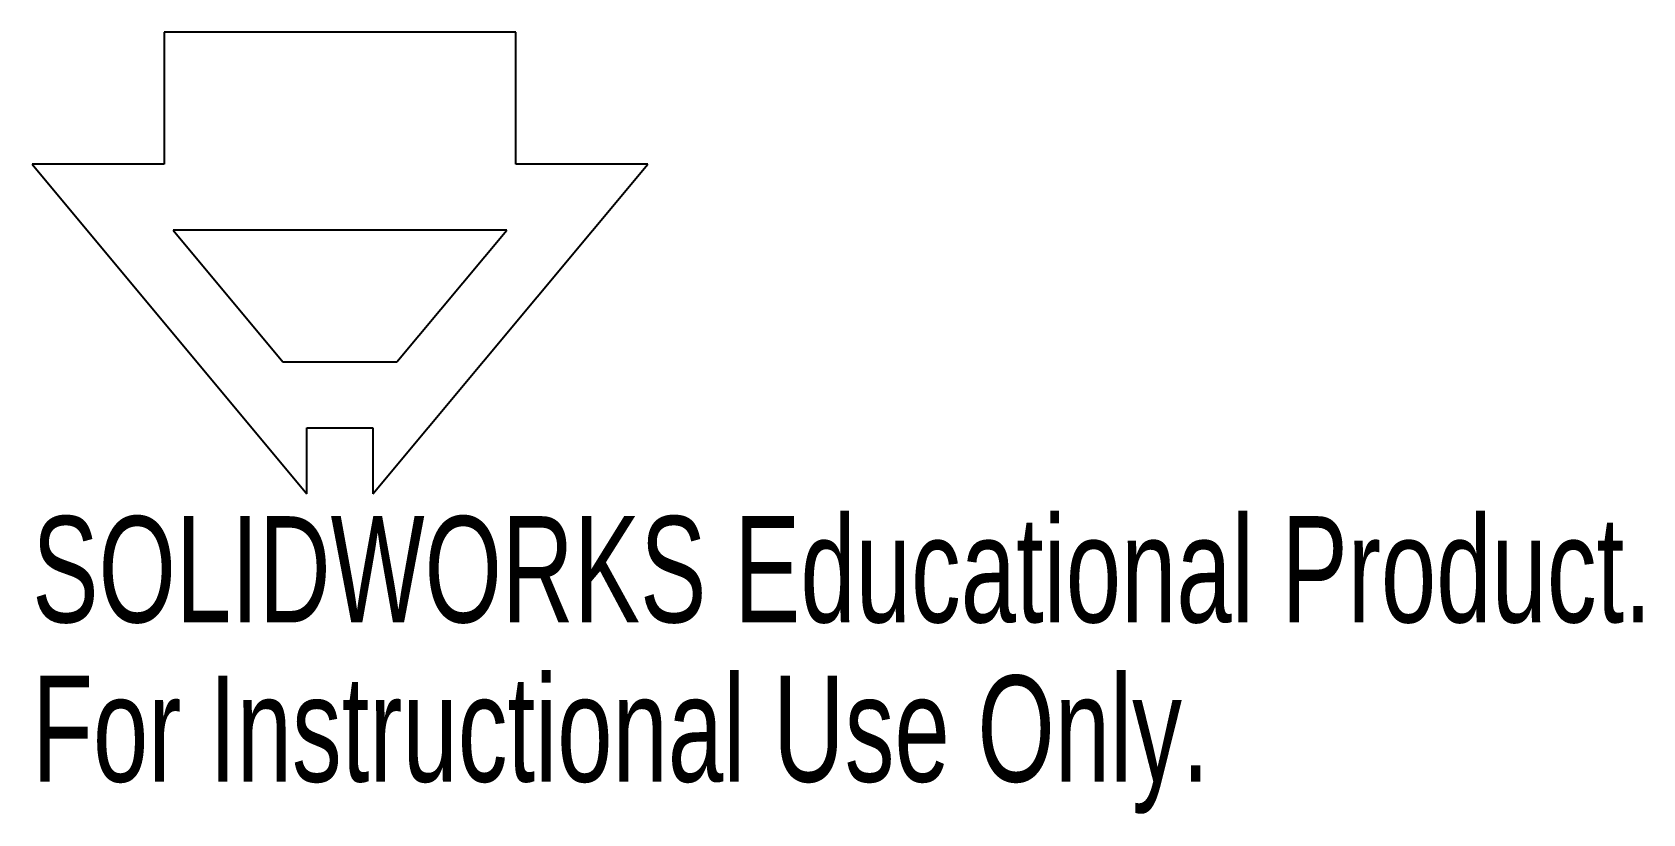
# Model space of a CAD drawing. Header units: millimetres. Extents: x -5.9 to 67.3, y -26.5 to 9.
import ezdxf

# ---------------------------------------------------------------- set-up
doc = ezdxf.new("R2010")
doc.units = ezdxf.units.MM
doc.styles.add('SLDTEXTSTYLE0', font='TXT', dxfattribs={"width": 0.7})

msp = doc.modelspace()

# ---------------------------------------------------------------- linework, layer by layer
at = {"color": 7, "linetype": 'Continuous', "lineweight": 25}
for p, q in [((16.079, 9.029), (0.079, 9.029)), ((0.079, 9.029), (0.079, 3.029)), ((16.079, 3.029), (16.079, 9.029)), ((0.079, 3.029), (-5.921, 3.029)), ((-5.921, 3.029), (6.579, -11.971)), ((9.579, -11.971), (22.079, 3.029)), ((22.079, 3.029), (16.079, 3.029)), ((0.485, 0.029), (5.485, -5.971)), ((15.674, 0.029), (0.485, 0.029)), ((10.674, -5.971), (15.674, 0.029)), ((5.485, -5.971), (10.674, -5.971)), ((6.579, -11.971), (6.579, -8.971)), ((6.579, -8.971), (9.579, -8.971)), ((9.579, -8.971), (9.579, -11.971))]:
    msp.add_line(p, q, dxfattribs=at)

# ---------------------------------------------------------------- texts
at = {"color": 7, "linetype": 'Continuous', "char_height": 4.83362, "attachment_point": 1, "style": 'SLDTEXTSTYLE0'}
for s, insert in [('SOLIDWORKS Educational Product.', (-5.921, -12.991)), ('For Instructional Use Only.', (-5.921, -20.241))]:
    msp.add_mtext(s, dxfattribs=dict(at, insert=insert))

doc.saveas('drawing.dxf')
